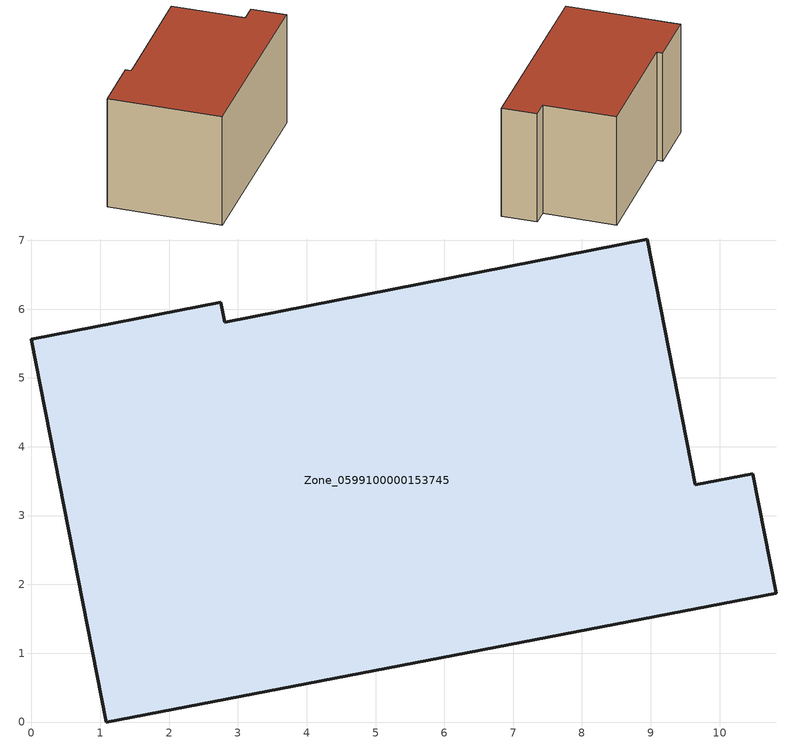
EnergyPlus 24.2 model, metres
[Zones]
Zone_0599100000153745
 floor ground (C_G): 1.09,0 0,5.56 2.75,6.1 2.81,5.81 8.95,7.02 9.65,3.45 10.48,3.61 10.82,1.87 z0
 wall outside (C_F): 10.48,3.61 9.65,3.45 8.95,7.02 2.81,5.81 2.75,6.1 0,5.56 1.09,0 10.82,1.87 10.48,3.61 z0:5.88
 roof outside (C_R): 9.65,3.45 8.95,7.02 2.81,5.81 2.75,6.1 0,5.56 1.09,0 10.82,1.87 10.48,3.61 z5.88
[BUILDING]
Pand.0599100000153745: North Axis=0; Terrain=City; Loads Convergence Tolerance Value=0.04; Temperature Convergence Tolerance Value=0.4; Solar Distribution=FullExterior; Maximum Number of Warmup Days=25; Minimum Number of Warmup Days=1
[Site:Location]
Rotterdam.The.Hague.AP_ZH_NLD Design_Conditions: Latitude=51.96; Longitude=4.45; Time Zone=1; Elevation=-4.5
[SITE:GROUNDTEMPERATURE:BUILDINGSURFACE]
18, 18, 18, 18, 18, 18, 18, 18, 18, 18, 18, 18
[MATERIAL] Thermal Absorptance=0.9; Solar Absorptance=0.7; Visible Absorptance=0.7
Name | Roughness | Thickness | Conductivity | Density | Specific Heat
G.TI.1975-1991 | MediumSmooth | 0.15 | 0.288461 | 540 | 1210
F.TI.1975-1991 | Rough | 0.3 | 0.230769 | 1920 | 840
R.TI.1975-1991 | MediumRough | 0.2 | 0.153846 | 1500 | 1000
[CONSTRUCTION]
C_G: G.TI.1975-1991
C_F: F.TI.1975-1991
C_R: R.TI.1975-1991
[ZONE]
Zone_0599100000153745: Type=1; Multiplier=1; Ceiling Height=Autocalculate; Volume=Autocalculate; Floor Area=autocalculate; Part of Total Floor Area=Yes
[ZONEINFILTRATION:DESIGNFLOWRATE]
Infil_Zone_0599100000153745: Zone or ZoneList or Space or SpaceList=Zone_0599100000153745; Schedule=AlwaysOn; Design Flow Rate Calculation Method=Flow/Area; Flow Rate per Floor Area=0.003; Constant Term Coefficient=1; Temperature Term Coefficient=0; Velocity Term Coefficient=0; Velocity Squared Term Coefficient=0
[HVACTEMPLATE:ZONE:IDEALLOADSAIRSYSTEM]
Zone_0599100000153745: Maximum Heating Supply Air Temperature=50; Minimum Cooling Supply Air Temperature=13; Maximum Heating Supply Air Humidity Ratio=0.0156; Minimum Cooling Supply Air Humidity Ratio=0.0077; Heating Limit=NoLimit; Cooling Limit=NoLimit; Dehumidification Control Type=ConstantSensibleHeatRatio; Cooling Sensible Heat Ratio=0.7; Dehumidification Setpoint=60; Humidification Control Type=None; Humidification Setpoint=30; Outdoor Air Method=None; Outdoor Air Flow Rate per Person=0.00944; Outdoor Air Flow Rate per Zone Floor Area=0; Outdoor Air Flow Rate per Zone=0; Demand Controlled Ventilation Type=None; Outdoor Air Economizer Type=NoEconomizer; Heat Recovery Type=None; Sensible Heat Recovery Effectiveness=0.7; Latent Heat Recovery Effectiveness=0.65
[ZONECONTROL:THERMOSTAT]
ThermostatControl_Zone_0599100000153745: Zone or ZoneList=Zone_0599100000153745; Control Type Schedule=DualSetpointControlType; Control 1=Thermostat_Zone_0599100000153745; Temperature Difference Between Cutout And Setpoint=0
[THERMOSTATSETPOINT:DUALSETPOINT]
Thermostat_Zone_0599100000153745: Heating Setpoint Temperature Schedule=HeatingSetpoint_Zone_0599100000153745; Cooling Setpoint Temperature Schedule=CoolingSetpoint_Zone_0599100000153745
[SCHEDULE:COMPACT]
HeatingSetpoint_Zone_0599100000153745: Through: 12/31, For: AllDays, Until: 24:00, 21
CoolingSetpoint_Zone_0599100000153745: Through: 12/31, For: AllDays, Until: 24:00, 24
DualSetpointControlType: Through: 12/31, For: AllDays, Until: 24:00, 4
AlwaysOn: Through: 12/31, For: AllDays, Until: 24:00, 1
